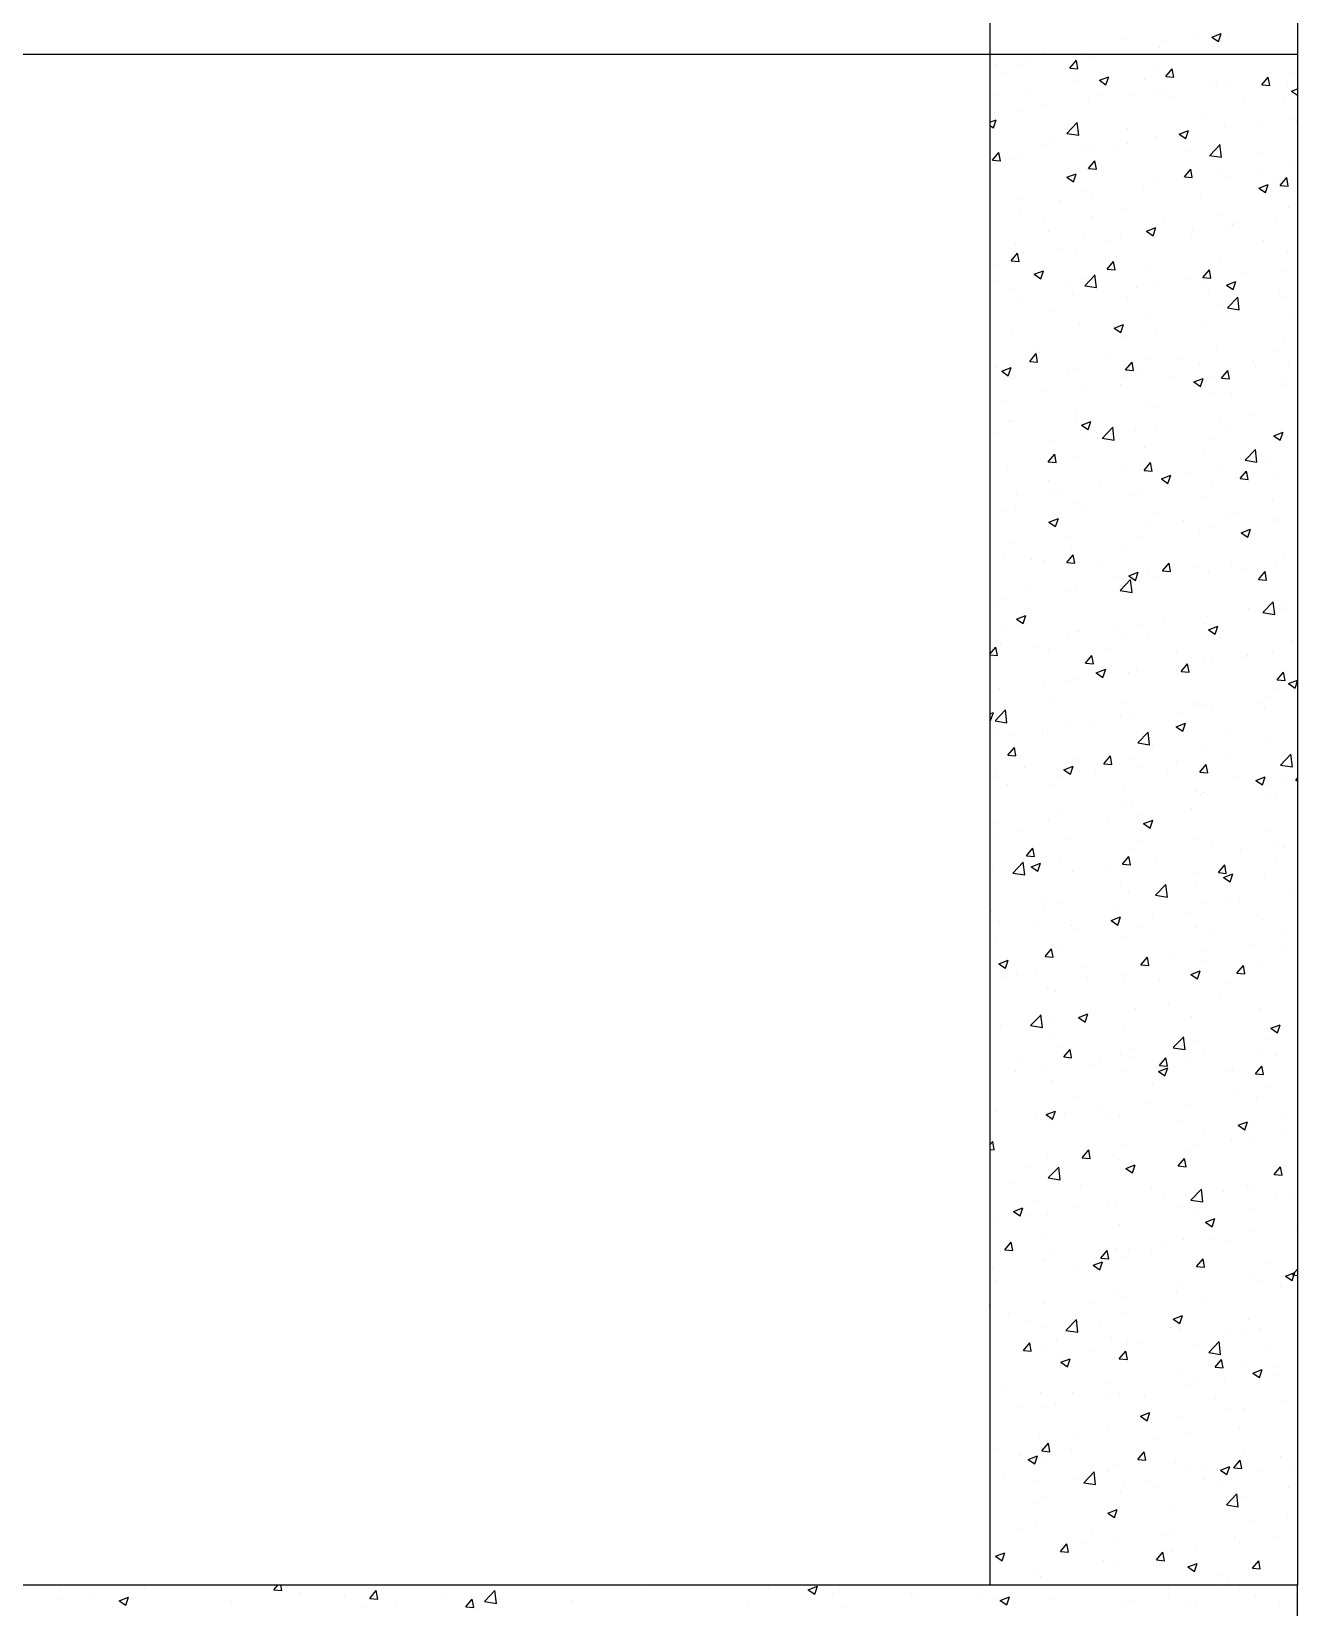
# Model space of a CAD drawing. Header units: millimetres. Extents: x 331487 to 517269, y 198509 to 399936.
# Drawn here: x 425118 to 426064, y 325102 to 326280 of the extents above; entities that cross this region are included whole.
import ezdxf

# ---------------------------------------------------------------- set-up
doc = ezdxf.new("R2010")
doc.units = ezdxf.units.MM
doc.header["$MEASUREMENT"] = 0
doc.layers.add('COLUMN', color=6, linetype='Continuous')
doc.layers.add('FOOTING', color=5, linetype='Continuous')

msp = doc.modelspace()

# ---------------------------------------------------------------- linework, layer by layer
at = {"layer": 'COLUMN'}
for p, q in [((425834.3, 327478.5), (425834.3, 325118.5)), ((426064.3, 327478.5), (426064.3, 325118.5)), ((426064.3, 325118.5), (423934.3, 325118.5)), ((426064.3, 324818.5), (426064.3, 325118.5))]:
    msp.add_line(p, q, dxfattribs=at)
at = {"layer": 'COLUMN', "color": 2, "linetype": 'Continuous'}
for p, q in [((426000.2, 326276.1), (426007.2, 326278.8)), ((426005.2, 326272.8), (426007.2, 326278.8)), ((425875.1, 326264.8), (425875.1, 326264.8)), ((425933.4, 326274.8), (425933.4, 326274.8)), ((425960.8, 326268.8), (425960.8, 326268.8)), ((425964.9, 326272.6), (425964.9, 326272.6)), ((425990, 326275.9), (425990, 326275.9)), ((426000.2, 326276.1), (426005.2, 326272.8)), ((426012.2, 326275.9), (426012.2, 326275.9)), ((425838.9, 326256), (425838.9, 326256)), ((425858.4, 326254.9), (425858.4, 326254.9)), ((425863.9, 326259.3), (425863.9, 326259.3)), ((425894.2, 326253.1), (425899, 326258.9)), ((425894.2, 326253.1), (425900.1, 326252.6)), ((425900.1, 326252.6), (425899, 326258.8)), ((425901.8, 326264.3), (425901.8, 326264.3)), ((425908.9, 326261.3), (425908.9, 326261.3)), ((425957.4, 326252.9), (425957.4, 326252.9)), ((426015.7, 326262.9), (426015.7, 326262.9)), ((425843.4, 326248.7), (425843.4, 326248.7)), ((425896.7, 326246.5), (425896.7, 326246.5)), ((425899.1, 326242.9), (425899.1, 326242.9)), ((425916.2, 326243.9), (425923.2, 326246.6)), ((425916.2, 326243.9), (425921.1, 326240.5)), ((425921.1, 326240.5), (425923.2, 326246.6)), ((425950.1, 326244.2), (425950.1, 326244.2)), ((425965.9, 326246.8), (425970.7, 326252.6)), ((425965.9, 326246.8), (425971.9, 326246.3)), ((425971.9, 326246.3), (425970.7, 326252.6)), ((426001.5, 326241.4), (426001.5, 326241.4)), ((426003.5, 326241.9), (426003.5, 326241.9)), ((426010.9, 326242.6), (426010.9, 326242.6)), ((426037.6, 326240.6), (426042.4, 326246.3)), ((426043.6, 326240), (426042.4, 326246.3)), ((426061.5, 326249), (426061.5, 326249)), ((425840.8, 326232.9), (425840.8, 326232.9)), ((425864.4, 326235.3), (425864.4, 326235.3)), ((425917.8, 326233), (425917.8, 326233)), ((425938.6, 326233.1), (425938.6, 326233.1)), ((425959.6, 326235.5), (425959.6, 326235.5)), ((425963.6, 326236.4), (425963.6, 326236.4)), ((425971.2, 326230.8), (425971.2, 326230.8)), ((426037.6, 326240.6), (426043.6, 326240)), ((426056.9, 326239.7), (426056.9, 326239.7)), ((426059.9, 326235.9), (426064.3, 326237.6)), ((426059.9, 326235.9), (426064.3, 326232.8)), ((425837.6, 326219.8), (425837.6, 326219.8)), ((425857.2, 326221.6), (425857.2, 326221.6)), ((425875.5, 326224.8), (425875.5, 326224.8)), ((425907.7, 326228), (425907.7, 326228)), ((425995.6, 326217.9), (425995.6, 326217.9)), ((426024.6, 326228.5), (426024.6, 326228.5)), ((426053.9, 326227.9), (426053.9, 326227.9)), ((425834.3, 326212.5), (425839.1, 326214.3)), ((425834.3, 326210.1), (425837.1, 326208.3)), ((425837.1, 326208.3), (425839.1, 326214.3)), ((425891.9, 326204.2), (425899.7, 326212.4)), ((425900.8, 326202.8), (425899.7, 326212.3)), ((425937.3, 326207.9), (425937.3, 326207.9)), ((425975.9, 326203.6), (425982.9, 326206.3)), ((425980.8, 326200.3), (425982.9, 326206.3)), ((426009.7, 326209.3), (426009.7, 326209.3)), ((426038.4, 326210.3), (426038.4, 326210.3)), ((426060.2, 326215.7), (426060.2, 326215.7)), ((426063.4, 326213.6), (426063.4, 326213.6)), ((425876.8, 326195.6), (425876.8, 326195.6)), ((425878.9, 326197.9), (425878.9, 326197.9)), ((425891.9, 326204.2), (425900.8, 326202.8)), ((425906.4, 326194.7), (425906.4, 326194.7)), ((425937.3, 326197), (425937.3, 326197)), ((425958.4, 326202.2), (425958.4, 326202.2)), ((425975.2, 326202), (425975.2, 326202)), ((425975.9, 326203.6), (425980.8, 326200.3)), ((425998.7, 326187.7), (426006.5, 326195.8)), ((426007.5, 326186.3), (426006.4, 326195.8)), ((425836.3, 326184.2), (425841.1, 326189.9)), ((425836.3, 326184.2), (425842.3, 326183.6)), ((425842.3, 326183.6), (425841.1, 326189.9)), ((425849.2, 326185.4), (425849.2, 326185.4)), ((425855.9, 326188.3), (425855.9, 326188.3)), ((425908, 326177.9), (425912.9, 326183.6)), ((425912.3, 326193.7), (425912.3, 326193.7)), ((425914, 326177.4), (425912.9, 326183.6)), ((425930.2, 326193.4), (425930.2, 326193.4)), ((425983.6, 326191.1), (425983.6, 326191.1)), ((425998.6, 326187.7), (426007.5, 326186.3)), ((426037, 326188.9), (426037, 326188.9)), ((426059, 326182.4), (426059, 326182.4)), ((425891.8, 326171.4), (425898.8, 326174)), ((425891.8, 326171.4), (425896.8, 326168)), ((425896.8, 326168), (425898.8, 326174)), ((425908, 326177.9), (425914, 326177.4)), ((425979.8, 326171.6), (425984.6, 326177.4)), ((425979.8, 326171.6), (425985.7, 326171.1)), ((425985.7, 326171.1), (425984.6, 326177.4)), ((426008.5, 326176), (426008.5, 326176)), ((426012.1, 326170.9), (426012.1, 326170.9)), ((426037.1, 326174.2), (426037.1, 326174.2)), ((426051.5, 326165.3), (426056.3, 326171.1)), ((426057.5, 326164.8), (426056.3, 326171.1)), ((425905.2, 326161.5), (425905.2, 326161.5)), ((425948.9, 326162.5), (425948.9, 326162.5)), ((425957.2, 326168.9), (425957.2, 326168.9)), ((426035.5, 326163.3), (426042.5, 326166)), ((426035.5, 326163.3), (426040.5, 326160)), ((426040.5, 326160), (426042.5, 326166)), ((426049.8, 326168.2), (426049.8, 326168.2)), ((426051.5, 326165.3), (426057.5, 326164.8)), ((425854.7, 326155.1), (425854.7, 326155.1)), ((425886, 326154.3), (425886, 326154.3)), ((425911, 326157.6), (425911, 326157.6)), ((425933.1, 326148.2), (425933.1, 326148.2)), ((425991.5, 326158.2), (425991.5, 326158.2)), ((426057.8, 326149.1), (426057.8, 326149.1)), ((425857.4, 326144.5), (425857.4, 326144.5)), ((425874.8, 326138.2), (425874.8, 326138.2)), ((425910.8, 326142.3), (425910.8, 326142.3)), ((425956, 326135.7), (425956, 326135.7)), ((425964.1, 326140), (425964.1, 326140)), ((426007.3, 326142.7), (426007.3, 326142.7)), ((426015.4, 326136.3), (426015.4, 326136.3)), ((426017.5, 326137.8), (426017.5, 326137.8)), ((426048.7, 326139.7), (426048.7, 326139.7)), ((425878.5, 326131.1), (425878.5, 326131.1)), ((425904, 326128.2), (425904, 326128.2)), ((425922.6, 326123.1), (425922.6, 326123.1)), ((425931.8, 326128.8), (425931.8, 326128.8)), ((425951.5, 326131.1), (425958.5, 326133.8)), ((425951.5, 326131.1), (425956.5, 326127.7)), ((425956.5, 326127.7), (425958.5, 326133.8)), ((425957.1, 326126.3), (425957.1, 326126.3)), ((425985.2, 326126.6), (425985.2, 326126.6)), ((425985.8, 326131.4), (425985.8, 326131.4)), ((426010.8, 326134.7), (426010.8, 326134.7)), ((426038.6, 326124.3), (426038.6, 326124.3)), ((425850.2, 326108.9), (425855, 326114.7)), ((425853.5, 326121.8), (425853.5, 326121.8)), ((425856.2, 326108.4), (425855, 326114.7)), ((425859.7, 326114.8), (425859.7, 326114.8)), ((425884.7, 326118.1), (425884.7, 326118.1)), ((425898.8, 326116.2), (425898.8, 326116.2)), ((426056.6, 326115.8), (426056.6, 326115.8)), ((425840.5, 326106.2), (425840.5, 326106.2)), ((425850.2, 326108.9), (425856.2, 326108.4)), ((425867.5, 326098.8), (425874.5, 326101.5)), ((425872.5, 326095.5), (425874.5, 326101.5)), ((425921.9, 326102.7), (425926.7, 326108.4)), ((425921.9, 326102.7), (425927.9, 326102.1)), ((425927.9, 326102.1), (425926.7, 326108.4)), ((425954.7, 326102.4), (425954.7, 326102.4)), ((425993.6, 326096.4), (425998.5, 326102.1)), ((425999.6, 326095.9), (425998.5, 326102.1)), ((426006.1, 326109.4), (426006.1, 326109.4)), ((426022.4, 326100.3), (426022.4, 326100.3)), ((426053.6, 326101.3), (426053.6, 326101.3)), ((425837.5, 326093.7), (425837.5, 326093.7)), ((425852.3, 326088.5), (425852.3, 326088.5)), ((425867.5, 326098.8), (425872.5, 326095.5)), ((425890.9, 326091.4), (425890.9, 326091.4)), ((425902.8, 326094.9), (425902.8, 326094.9)), ((425905.2, 326090.3), (425913, 326098.4)), ((425905.2, 326090.2), (425914.1, 326088.9)), ((425914.1, 326088.9), (425912.9, 326098.4)), ((425944.2, 326089.2), (425944.2, 326089.2)), ((425959.4, 326092), (425959.4, 326092)), ((425984.5, 326095.3), (425984.5, 326095.3)), ((425993.6, 326096.4), (425999.6, 326095.9)), ((425995.3, 326091.3), (425995.3, 326091.3)), ((426011.2, 326090.8), (426018.2, 326093.5)), ((426011.2, 326090.8), (426016.2, 326087.5)), ((426016.2, 326087.5), (426018.2, 326093.5)), ((425858.4, 326078.7), (425858.4, 326078.7)), ((425896.3, 326083.7), (425896.3, 326083.7)), ((425937, 326081.2), (425937, 326081.2)), ((425997.6, 326086.9), (425997.6, 326086.9)), ((426004.9, 326076.1), (426004.9, 326076.1)), ((426011.9, 326073.7), (426019.7, 326081.8)), ((426020.8, 326072.3), (426019.7, 326081.8)), ((426051, 326084.7), (426051, 326084.7)), ((426055.4, 326082.5), (426055.4, 326082.5)), ((425878.7, 326071.2), (425878.7, 326071.2)), ((425953.5, 326069.1), (425953.5, 326069.1)), ((426011.9, 326073.7), (426020.8, 326072.3)), ((426059.2, 326069.1), (426059.2, 326069.1)), ((425851.1, 326055.2), (425851.1, 326055.2)), ((425901.6, 326061.6), (425901.6, 326061.6)), ((425927.2, 326058.6), (425934.2, 326061.3)), ((425927.2, 326058.6), (425932.2, 326055.2)), ((425932.2, 326055.2), (425934.2, 326061.3)), ((425933.1, 326052.5), (425933.1, 326052.5)), ((425958.2, 326055.8), (425958.2, 326055.8)), ((425996, 326060.8), (425996, 326060.8)), ((425870, 326044.2), (425870, 326044.2)), ((426003.7, 326042.8), (426003.7, 326042.8)), ((426049.5, 326041.6), (426049.5, 326041.6)), ((426054.2, 326049.2), (426054.2, 326049.2)), ((425839.1, 326029.2), (425839.1, 326029.2)), ((425843.2, 326026.3), (425850.2, 326029)), ((425848.1, 326023), (425850.2, 326029)), ((425864.1, 326033.7), (425868.9, 326039.5)), ((425864.1, 326033.7), (425870, 326033.2)), ((425870, 326033.2), (425868.9, 326039.5)), ((425871.4, 326040.3), (425871.4, 326040.3)), ((425924.8, 326038.1), (425924.8, 326038.1)), ((425935.8, 326027.4), (425940.6, 326033.2)), ((425941.8, 326026.9), (425940.6, 326033.2)), ((425952.3, 326035.8), (425952.3, 326035.8)), ((425978.1, 326035.8), (425978.1, 326035.8)), ((425991.2, 326031.6), (425991.2, 326031.6)), ((426031.5, 326033.6), (426031.5, 326033.6)), ((426032.9, 326029.7), (426032.9, 326029.7)), ((426057.9, 326033), (426057.9, 326033)), ((425843.2, 326026.3), (425848.1, 326023)), ((425849.9, 326021.9), (425849.9, 326021.9)), ((425892.5, 326026.9), (425892.5, 326026.9)), ((425900.4, 326028.3), (425900.4, 326028.3)), ((425932.8, 326021.6), (425932.8, 326021.6)), ((425935.8, 326027.4), (425941.8, 326026.9)), ((425945.8, 326024.6), (425945.8, 326024.6)), ((425969.7, 326021.4), (425969.7, 326021.4)), ((425986.9, 326018.3), (425993.9, 326021)), ((425986.9, 326018.3), (425991.9, 326015)), ((425991.9, 326015), (425993.9, 326021)), ((425999.2, 326022.4), (425999.2, 326022.4)), ((426007.5, 326021.2), (426012.3, 326026.9)), ((426007.5, 326021.2), (426013.5, 326020.6)), ((426013.5, 326020.6), (426012.3, 326026.9)), ((426052.6, 326020.1), (426052.6, 326020.1)), ((425874.5, 326011.6), (425874.5, 326011.6)), ((425906.8, 326013.1), (425906.8, 326013.1)), ((425931.9, 326016.4), (425931.9, 326016.4)), ((426002.4, 326009.5), (426002.4, 326009.5)), ((426015.1, 326009.6), (426015.1, 326009.6)), ((426052.9, 326015.9), (426052.9, 326015.9)), ((425843.7, 326004.8), (425843.7, 326004.8)), ((425899.2, 325995), (425899.2, 325995)), ((425951.1, 326002.5), (425951.1, 326002.5)), ((425956.8, 325999.6), (425956.8, 325999.6)), ((426031.6, 325993.5), (426031.6, 325993.5)), ((425848.6, 325988.6), (425848.6, 325988.6)), ((425851.5, 325989.5), (425851.5, 325989.5)), ((425898.5, 325989.6), (425898.5, 325989.6)), ((425902.9, 325986.1), (425909.9, 325988.8)), ((425902.9, 325986.1), (425907.8, 325982.7)), ((425904.9, 325987.3), (425904.9, 325987.3)), ((425907.8, 325982.7), (425909.9, 325988.7)), ((425918.5, 325976.3), (425926.2, 325984.4)), ((425927.3, 325974.9), (425926.2, 325984.4)), ((425943.4, 325981.9), (425943.4, 325981.9)), ((425958.3, 325985), (425958.3, 325985)), ((426006.6, 325990.2), (426006.6, 325990.2)), ((426011.6, 325982.7), (426011.6, 325982.7)), ((426051.7, 325982.7), (426051.7, 325982.7)), ((425840.2, 325979.6), (425840.2, 325979.6)), ((425880.5, 325973.7), (425880.5, 325973.7)), ((425905.6, 325976.9), (425905.6, 325976.9)), ((425918.4, 325976.3), (425927.3, 325974.9)), ((426001.2, 325976.3), (426001.2, 325976.3)), ((426046.6, 325978.1), (426053.6, 325980.7)), ((426046.6, 325978.1), (426051.5, 325974.7)), ((426051.5, 325974.7), (426053.6, 325980.7)), ((426053.3, 325974.6), (426053.3, 325974.6)), ((425877.9, 325958.5), (425882.8, 325964.2)), ((425877.9, 325958.5), (425883.9, 325958)), ((425883.9, 325958), (425882.8, 325964.2)), ((425897.9, 325961.7), (425897.9, 325961.7)), ((425949.9, 325969.2), (425949.9, 325969.2)), ((425995, 325964.6), (425995, 325964.6)), ((426025.1, 325959.7), (426034, 325958.3)), ((426025.2, 325959.8), (426033, 325967.9)), ((426034, 325958.3), (426032.9, 325967.8)), ((426043.2, 325959.1), (426043.2, 325959.1)), ((425847.4, 325955.3), (425847.4, 325955.3)), ((425936.7, 325954.6), (425936.7, 325954.6)), ((425949.7, 325952.2), (425954.5, 325958)), ((425949.7, 325952.2), (425955.6, 325951.7)), ((425955.6, 325951.7), (425954.5, 325958)), ((425962.6, 325945.8), (425969.6, 325948.5)), ((425967.5, 325942.4), (425969.6, 325948.5)), ((425980.3, 325950.8), (425980.3, 325950.8)), ((426005.3, 325954.1), (426005.3, 325954.1)), ((426021.4, 325946), (426026.2, 325951.7)), ((426027.4, 325945.4), (426026.2, 325951.7)), ((426050.5, 325949.4), (426050.5, 325949.4)), ((425878.4, 325944.6), (425878.4, 325944.6)), ((425879.3, 325937.5), (425879.3, 325937.5)), ((425885.4, 325936.2), (425885.4, 325936.2)), ((425917.1, 325942.5), (425917.1, 325942.5)), ((425948.7, 325935.9), (425948.7, 325935.9)), ((425962.6, 325945.8), (425967.5, 325942.4)), ((426000, 325943), (426000, 325943)), ((426021.4, 325946), (426027.4, 325945.4)), ((425853.1, 325925), (425853.1, 325925)), ((425854.2, 325934.2), (425854.2, 325934.2)), ((425896.7, 325928.4), (425896.7, 325928.4)), ((425906.5, 325922.7), (425906.5, 325922.7)), ((425938.8, 325933.9), (425938.8, 325933.9)), ((425992.2, 325931.6), (425992.2, 325931.6)), ((426045.5, 325929.4), (426045.5, 325929.4)), ((425846.2, 325922), (425846.2, 325922)), ((425878.5, 325913.5), (425885.5, 325916.2)), ((425878.5, 325913.5), (425883.5, 325910.2)), ((425883.5, 325910.2), (425885.5, 325916.2)), ((425954, 325911.4), (425954, 325911.4)), ((425959.9, 325920.5), (425959.9, 325920.5)), ((425979, 325914.7), (425979, 325914.7)), ((426013.2, 325918.2), (426013.2, 325918.2)), ((426016.9, 325919.6), (426016.9, 325919.6)), ((426049.2, 325915), (426049.2, 325915)), ((426049.3, 325916.1), (426049.3, 325916.1)), ((425890.8, 325903.1), (425890.8, 325903.1)), ((425947.4, 325902.6), (425947.4, 325902.6)), ((425990.9, 325905), (425990.9, 325905)), ((425998.8, 325909.7), (425998.8, 325909.7)), ((426022.2, 325905.5), (426029.2, 325908.2)), ((426022.2, 325905.5), (426027.2, 325902.2)), ((426027.2, 325902.2), (426029.2, 325908.2)), ((425845, 325888.7), (425845, 325888.7)), ((425852.9, 325898.1), (425852.9, 325898.1)), ((425891.8, 325883.3), (425896.6, 325889)), ((425895.5, 325895.1), (425895.5, 325895.1)), ((425897.8, 325882.8), (425896.6, 325889)), ((425932.5, 325894.9), (425932.5, 325894.9)), ((426053.7, 325888.5), (426053.7, 325888.5)), ((425865.5, 325885.3), (425865.5, 325885.3)), ((425874.2, 325884.9), (425874.2, 325884.9)), ((425891.8, 325883.3), (425897.8, 325882.8)), ((425918.9, 325883.1), (425918.9, 325883.1)), ((425938.2, 325873.3), (425945.2, 325876)), ((425943.2, 325869.9), (425945.2, 325876)), ((425963.5, 325877), (425968.4, 325882.8)), ((425963.5, 325877), (425969.5, 325876.5)), ((425969.5, 325876.5), (425968.4, 325882.7)), ((425972.3, 325880.8), (425972.3, 325880.8)), ((425990.6, 325880.2), (425990.6, 325880.2)), ((425997.6, 325876.4), (425997.6, 325876.4)), ((426014.8, 325883), (426014.8, 325883)), ((426025.6, 325878.6), (426025.6, 325878.6)), ((426035.3, 325870.7), (426040.1, 325876.5)), ((426041.2, 325870.2), (426040.1, 325876.5)), ((426048.1, 325882.8), (426048.1, 325882.8)), ((425927.7, 325871.9), (425927.7, 325871.9)), ((425931.7, 325862.4), (425939.5, 325870.5)), ((425938.2, 325873.3), (425943.2, 325869.9)), ((425940.6, 325860.9), (425939.5, 325870.4)), ((425946.2, 325869.3), (425946.2, 325869.3)), ((425952.7, 325875.2), (425952.7, 325875.2)), ((425956.5, 325873), (425956.5, 325873)), ((426035.3, 325870.7), (426041.2, 325870.2)), ((425839.9, 325853), (425839.9, 325853)), ((425843.8, 325855.4), (425843.8, 325855.4)), ((425864.5, 325863.6), (425864.5, 325863.6)), ((425894.3, 325861.8), (425894.3, 325861.8)), ((425898.2, 325863), (425898.2, 325863)), ((425931.7, 325862.3), (425940.6, 325860.9)), ((426038.4, 325845.8), (426046.2, 325853.9)), ((426047.3, 325844.4), (426046.2, 325853.9)), ((426052.5, 325852.4), (426052.5, 325852.4)), ((425854.2, 325841), (425861.2, 325843.7)), ((425854.2, 325841), (425859.2, 325837.7)), ((425859.2, 325837.7), (425861.2, 325843.7)), ((425964.3, 325840.8), (425964.3, 325840.8)), ((425996.4, 325843.1), (425996.4, 325843.1)), ((426027.4, 325849.1), (426027.4, 325849.1)), ((426038.4, 325845.8), (426047.3, 325844.4)), ((426046.9, 325849.5), (426046.9, 325849.5)), ((426053, 325848), (426053, 325848)), ((425846, 325834.2), (425846, 325834.2)), ((425893.1, 325828.6), (425893.1, 325828.6)), ((425899.4, 325832), (425899.4, 325832)), ((425901.4, 325832.5), (425901.4, 325832.5)), ((425926.4, 325835.8), (425926.4, 325835.8)), ((425945, 325836.1), (425945, 325836.1)), ((425952.8, 325829.7), (425952.8, 325829.7)), ((425994.7, 325838), (425994.7, 325838)), ((425997.9, 325833), (426004.9, 325835.7)), ((425997.9, 325833), (426002.9, 325829.7)), ((426002.9, 325829.7), (426004.9, 325835.7)), ((425834.3, 325814.8), (425838.8, 325820.1)), ((425838.2, 325824.2), (425838.2, 325824.2)), ((425839.9, 325813.8), (425838.8, 325820.1)), ((425842.6, 325822.2), (425842.6, 325822.2)), ((425867.1, 325820.8), (425867.1, 325820.8)), ((425878.1, 325818), (425878.1, 325818)), ((425920.5, 325818.5), (425920.5, 325818.5)), ((425936.4, 325828), (425936.4, 325828)), ((426006.2, 325827.5), (426006.2, 325827.5)), ((426059.6, 325825.2), (426059.6, 325825.2)), ((426064, 325817.9), (426064, 325817.9)), ((425834.3, 325814.3), (425839.9, 325813.8)), ((425905.7, 325808.1), (425910.5, 325813.8)), ((425905.7, 325808.1), (425911.7, 325807.5)), ((425911.7, 325807.5), (425910.5, 325813.8)), ((425973.9, 325816.3), (425973.9, 325816.3)), ((425977.4, 325801.8), (425982.2, 325807.5)), ((425983.4, 325801.3), (425982.2, 325807.5)), ((425995.1, 325809.8), (425995.1, 325809.8)), ((426001.1, 325809.6), (426001.1, 325809.6)), ((426026.2, 325812.9), (426026.2, 325812.9)), ((426027.3, 325814), (426027.3, 325814)), ((426045.6, 325816.2), (426045.6, 325816.2)), ((425875.1, 325793), (425875.1, 325793)), ((425891.9, 325795.3), (425891.9, 325795.3)), ((425900.1, 325796.3), (425900.1, 325796.3)), ((425913.9, 325800.8), (425920.9, 325803.5)), ((425913.9, 325800.8), (425918.9, 325797.4)), ((425918.9, 325797.4), (425920.9, 325803.5)), ((425938, 325801.3), (425938, 325801.3)), ((425943.8, 325802.8), (425943.8, 325802.8)), ((425977.4, 325801.8), (425983.4, 325801.3)), ((426049.1, 325795.5), (426054, 325801.3)), ((426049.1, 325795.5), (426055.1, 325795)), ((426055.1, 325795), (426054, 325801.3)), ((426057.6, 325792.8), (426064.3, 325795.4)), ((426062.6, 325789.4), (426064.3, 325794.7)), ((425841.3, 325788.9), (425841.3, 325788.9)), ((426044.4, 325782.9), (426044.4, 325782.9)), ((426048.9, 325788.3), (426048.9, 325788.3)), ((426057.6, 325792.8), (426062.6, 325789.4)), ((425834.3, 325770.2), (425836.9, 325771.2)), ((425834.8, 325765.2), (425836.9, 325771.2)), ((425838.2, 325764.9), (425846, 325773.1)), ((425847.1, 325763.5), (425846, 325773)), ((425879.5, 325781.1), (425879.5, 325781.1)), ((425932.9, 325778.9), (425932.9, 325778.9)), ((425942.6, 325769.5), (425942.6, 325769.5)), ((425974.8, 325770.2), (425974.8, 325770.2)), ((425986.3, 325776.6), (425986.3, 325776.6)), ((425990.6, 325778.3), (425990.6, 325778.3)), ((425993.9, 325776.5), (425993.9, 325776.5)), ((425999.8, 325773.5), (425999.8, 325773.5)), ((426037.7, 325778.5), (426037.7, 325778.5)), ((426039.7, 325774.4), (426039.7, 325774.4)), ((425834.3, 325765.5), (425834.8, 325765.2)), ((425838.2, 325764.9), (425847.1, 325763.5)), ((425873.9, 325758.3), (425873.9, 325758.3)), ((425890.6, 325762), (425890.6, 325762)), ((425911.7, 325761.9), (425911.7, 325761.9)), ((425932.3, 325768.3), (425932.3, 325768.3)), ((425973.6, 325760.5), (425980.6, 325763.2)), ((425973.6, 325760.5), (425978.6, 325757.2)), ((425978.6, 325757.2), (425980.6, 325763.2)), ((425840.1, 325755.6), (425840.1, 325755.6)), ((425848.7, 325753.6), (425848.7, 325753.6)), ((425873.8, 325756.9), (425873.8, 325756.9)), ((425944.9, 325748.4), (425953.8, 325747)), ((425945, 325748.4), (425952.8, 325756.5)), ((425953.8, 325747), (425952.7, 325756.5)), ((425956.2, 325746.4), (425956.2, 325746.4)), ((426014.5, 325756.4), (426014.5, 325756.4)), ((426043.2, 325749.6), (426043.2, 325749.6)), ((425847.8, 325739.1), (425852.7, 325744.9)), ((425847.8, 325739.1), (425853.8, 325738.6)), ((425853.8, 325738.6), (425852.7, 325744.9)), ((425897.9, 325736.4), (425897.9, 325736.4)), ((425919.6, 325732.8), (425924.4, 325738.6)), ((425925.5, 325732.3), (425924.4, 325738.6)), ((425941.4, 325736.2), (425941.4, 325736.2)), ((425992.7, 325743.2), (425992.7, 325743.2)), ((426011.4, 325739), (426011.4, 325739)), ((426051.7, 325731.8), (426059.5, 325740)), ((426060.6, 325730.4), (426059.4, 325739.9)), ((425839.6, 325726.3), (425839.6, 325726.3)), ((425860, 325730), (425860, 325730)), ((425885.3, 325722.4), (425885.3, 325722.4)), ((425889.4, 325728.7), (425889.4, 325728.7)), ((425889.6, 325728.3), (425896.6, 325730.9)), ((425889.6, 325728.3), (425894.5, 325724.9)), ((425894.5, 325724.9), (425896.6, 325730.9)), ((425913.4, 325727.8), (425913.4, 325727.8)), ((425919.6, 325732.8), (425925.5, 325732.3)), ((425948.5, 325730.8), (425948.5, 325730.8)), ((425966.8, 325725.5), (425966.8, 325725.5)), ((425973.5, 325734.1), (425973.5, 325734.1)), ((425991.3, 325726.6), (425996.1, 325732.3)), ((425991.3, 325726.6), (425997.3, 325726)), ((425997.3, 325726), (425996.1, 325732.3)), ((426020.2, 325723.3), (426020.2, 325723.3)), ((426033.3, 325720.2), (426040.3, 325722.9)), ((426038.2, 325716.9), (426040.3, 325722.9)), ((426051.7, 325731.8), (426060.6, 325730.4)), ((425838.9, 325722.3), (425838.9, 325722.3)), ((425847.5, 325717.5), (425847.5, 325717.5)), ((425881.1, 325716.6), (425881.1, 325716.6)), ((425934.5, 325714.3), (425934.5, 325714.3)), ((425987.9, 325712.1), (425987.9, 325712.1)), ((425994.4, 325711.4), (425994.4, 325711.4)), ((426033.3, 325720.2), (426038.2, 325716.9)), ((426042, 325716.3), (426042, 325716.3)), ((426052.7, 325721.4), (426052.7, 325721.4)), ((426063, 325720.3), (426064.3, 325721.9)), ((426063, 325720.3), (426064.3, 325720.2)), ((425936.1, 325701.4), (425936.1, 325701.4)), ((425940.1, 325702.9), (425940.1, 325702.9)), ((425985.1, 325699.6), (425985.1, 325699.6)), ((425991.5, 325709.9), (425991.5, 325709.9)), ((426041.3, 325709.8), (426041.3, 325709.8)), ((426048.3, 325707.9), (426048.3, 325707.9)), ((425837.7, 325689), (425837.7, 325689)), ((425877.8, 325691.3), (425877.8, 325691.3)), ((425888.2, 325695.4), (425888.2, 325695.4)), ((425922.2, 325691.3), (425922.2, 325691.3)), ((425947.2, 325694.6), (425947.2, 325694.6)), ((425949.2, 325688), (425956.3, 325690.7)), ((425949.2, 325688), (425954.2, 325684.6)), ((425954.2, 325684.6), (425956.2, 325690.7)), ((425840.1, 325679.2), (425840.1, 325679.2)), ((425859, 325683), (425859, 325683)), ((425893.5, 325676.9), (425893.5, 325676.9)), ((425990.3, 325676.7), (425990.3, 325676.7)), ((426040.8, 325683.1), (426040.8, 325683.1)), ((425861.7, 325663.9), (425866.5, 325669.6)), ((425861.7, 325663.9), (425867.7, 325663.4)), ((425867.7, 325663.4), (425866.5, 325669.6)), ((425933.4, 325657.6), (425938.3, 325663.4)), ((425939.4, 325657.1), (425938.3, 325663.4)), ((425938.9, 325669.6), (425938.9, 325669.6)), ((425946.9, 325674.7), (425946.9, 325674.7)), ((426000.3, 325672.4), (426000.3, 325672.4)), ((426022, 325668.5), (426022, 325668.5)), ((426047, 325671.8), (426047, 325671.8)), ((426053.7, 325670.2), (426053.7, 325670.2)), ((425836.5, 325655.7), (425836.5, 325655.7)), ((425851.5, 325651), (425859.3, 325659.1)), ((425860.4, 325649.6), (425859.3, 325659.1)), ((425865.2, 325655.7), (425872.2, 325658.4)), ((425865.2, 325655.7), (425870.2, 325652.4)), ((425870.2, 325652.4), (425872.2, 325658.4)), ((425887, 325662.1), (425887, 325662.1)), ((425895.9, 325651.9), (425895.9, 325651.9)), ((425920.9, 325655.2), (425920.9, 325655.2)), ((425933.4, 325657.6), (425939.4, 325657.1)), ((425958.8, 325660.2), (425958.8, 325660.2)), ((425990.3, 325651.7), (425990.3, 325651.7)), ((426005.2, 325651.4), (426010, 325657.1)), ((426011.1, 325650.8), (426010, 325657.1)), ((426048.6, 325661.7), (426048.6, 325661.7)), ((425851.5, 325650.9), (425860.4, 325649.6)), ((425932, 325641.7), (425932, 325641.7)), ((425958.2, 325634.4), (425966, 325642.5)), ((425967.1, 325633), (425966, 325642.5)), ((425989.1, 325643.4), (425989.1, 325643.4)), ((426005.2, 325651.4), (426011.1, 325650.8)), ((426008.9, 325647.7), (426015.9, 325650.4)), ((426008.9, 325647.7), (426013.9, 325644.4)), ((426013.9, 325644.4), (426015.9, 325650.4)), ((426039.6, 325649.8), (426039.6, 325649.8)), ((425873.6, 325631.7), (425873.6, 325631.7)), ((425885.8, 325628.8), (425885.8, 325628.8)), ((425937.7, 325636.3), (425937.7, 325636.3)), ((425958.2, 325634.4), (425967.1, 325633)), ((425995.6, 325629), (425995.6, 325629)), ((426014.2, 325629.7), (426014.2, 325629.7)), ((426020.7, 325632.3), (426020.7, 325632.3)), ((426058.6, 325637.3), (426058.6, 325637.3)), ((425835.3, 325622.4), (425835.3, 325622.4)), ((425874.1, 325625.8), (425874.1, 325625.8)), ((425924.9, 325615.5), (425931.9, 325618.2)), ((425927.4, 325623.6), (425927.4, 325623.6)), ((425929.9, 325612.1), (425931.9, 325618.2)), ((425932.5, 325620.7), (425932.5, 325620.7)), ((425955.9, 325619.7), (425955.9, 325619.7)), ((425980.8, 325621.3), (425980.8, 325621.3)), ((426034.2, 325619.1), (426034.2, 325619.1)), ((426038.4, 325616.5), (426038.4, 325616.5)), ((425841.8, 325614.7), (425841.8, 325614.7)), ((425869.6, 325612.4), (425869.6, 325612.4)), ((425894.6, 325615.7), (425894.6, 325615.7)), ((425895.1, 325612.4), (425895.1, 325612.4)), ((425897.6, 325609.7), (425897.6, 325609.7)), ((425924.9, 325615.5), (425929.9, 325612.1)), ((425948.5, 325610.2), (425948.5, 325610.2)), ((425987.8, 325610.1), (425987.8, 325610.1)), ((426001.9, 325607.9), (426001.9, 325607.9)), ((426055.3, 325605.7), (426055.3, 325605.7)), ((425839.3, 325599.7), (425839.3, 325599.7)), ((425875.6, 325588.7), (425880.4, 325594.4)), ((425881.6, 325588.2), (425880.4, 325594.4)), ((425884.6, 325595.5), (425884.6, 325595.5)), ((425936.5, 325603), (425936.5, 325603)), ((425994.4, 325592.9), (425994.4, 325592.9)), ((426032.2, 325597.9), (426032.2, 325597.9)), ((426052.4, 325594.7), (426052.4, 325594.7)), ((425840.9, 325583.2), (425847.9, 325585.9)), ((425840.9, 325583.2), (425845.9, 325579.9)), ((425845.9, 325579.9), (425847.9, 325585.9)), ((425875.6, 325588.7), (425881.6, 325588.2)), ((425906.2, 325581.3), (425906.2, 325581.3)), ((425947.3, 325582.4), (425952.1, 325588.2)), ((425947.3, 325582.4), (425953.3, 325581.9)), ((425953.3, 325581.9), (425952.1, 325588.1)), ((425969.3, 325589.6), (425969.3, 325589.6)), ((425994.1, 325584.7), (425994.1, 325584.7)), ((426019, 325576.1), (426023.9, 325581.9)), ((426025, 325575.6), (426023.9, 325581.9)), ((426037.1, 325583.2), (426037.1, 325583.2)), ((425843.3, 325573), (425843.3, 325573)), ((425854.2, 325575), (425854.2, 325575)), ((425868.3, 325576.3), (425868.3, 325576.3)), ((425907.5, 325572.8), (425907.5, 325572.8)), ((425935.3, 325569.7), (425935.3, 325569.7)), ((425935.8, 325574.7), (425935.8, 325574.7)), ((425960.9, 325570.5), (425960.9, 325570.5)), ((425984.6, 325575.2), (425991.6, 325577.9)), ((425984.6, 325575.2), (425989.6, 325571.9)), ((425986.6, 325576.8), (425986.6, 325576.8)), ((425989.6, 325571.9), (425991.6, 325577.9)), ((426019, 325576.1), (426025, 325575.6)), ((425877.5, 325564.7), (425877.5, 325564.7)), ((425883.3, 325562.2), (425883.3, 325562.2)), ((426005.9, 325558.4), (426005.9, 325558.4)), ((426014.3, 325568.3), (426014.3, 325568.3)), ((425900.6, 325543), (425907.6, 325545.7)), ((425905.6, 325539.6), (425907.6, 325545.7)), ((425943, 325550.1), (425943, 325550.1)), ((425968.1, 325553.4), (425968.1, 325553.4)), ((426035.9, 325549.9), (426035.9, 325549.9)), ((425842, 325536.8), (425842, 325536.8)), ((425864.7, 325537), (425873.6, 325535.6)), ((425864.8, 325537), (425872.6, 325545.1)), ((425873.6, 325535.6), (425872.5, 325545.1)), ((425879.9, 325541.8), (425879.9, 325541.8)), ((425900.6, 325543), (425905.6, 325539.6)), ((425934.1, 325536.5), (425934.1, 325536.5)), ((425985.4, 325543.5), (425985.4, 325543.5)), ((426044.3, 325535), (426051.3, 325537.6)), ((426044.3, 325535), (426049.3, 325531.6)), ((426048.3, 325535.1), (426048.3, 325535.1)), ((426049.3, 325531.6), (426051.3, 325537.6)), ((425834.7, 325523.9), (425834.7, 325523.9)), ((425882.1, 325529), (425882.1, 325529)), ((425971.5, 325520.5), (425979.3, 325528.6)), ((425980.3, 325519), (425979.2, 325528.5)), ((425990, 325525.1), (425990, 325525.1)), ((426042.8, 325527.3), (426042.8, 325527.3)), ((425855.8, 325510.5), (425855.8, 325510.5)), ((425888.1, 325521.7), (425888.1, 325521.7)), ((425889.5, 325513.5), (425894.3, 325519.2)), ((425889.5, 325513.5), (425895.4, 325512.9)), ((425895.4, 325512.9), (425894.3, 325519.2)), ((425916.7, 325510.7), (425916.7, 325510.7)), ((425931.7, 325515.1), (425931.7, 325515.1)), ((425941.4, 325519.4), (425941.4, 325519.4)), ((425941.8, 325514), (425941.8, 325514)), ((425961.2, 325507.2), (425966, 325512.9)), ((425967.2, 325506.7), (425966, 325512.9)), ((425971.5, 325520.4), (425980.3, 325519)), ((425979.6, 325519), (425979.6, 325519)), ((425984.2, 325510.2), (425984.2, 325510.2)), ((425994.8, 325517.2), (425994.8, 325517.2)), ((426034.7, 325516.6), (426034.7, 325516.6)), ((426048.2, 325514.9), (426048.2, 325514.9)), ((425853.6, 325502.4), (425853.6, 325502.4)), ((425873.3, 325505.1), (425873.3, 325505.1)), ((425909.2, 325508.2), (425909.2, 325508.2)), ((425932.9, 325503.2), (425932.9, 325503.2)), ((425960.3, 325502.7), (425967.3, 325505.4)), ((425960.3, 325502.7), (425965.3, 325499.3)), ((425961.2, 325507.2), (425967.2, 325506.7)), ((425962.5, 325506), (425962.5, 325506)), ((425965.2, 325499.3), (425967.3, 325505.4)), ((426013.9, 325503.1), (426013.9, 325503.1)), ((426015.9, 325503.7), (426015.9, 325503.7)), ((426032.9, 325500.9), (426037.7, 325506.7)), ((426032.9, 325500.9), (426038.9, 325500.4)), ((426038.9, 325500.4), (426037.7, 325506.7)), ((425880.9, 325495.7), (425880.9, 325495.7)), ((425955.6, 325493.1), (425955.6, 325493.1)), ((426016.5, 325487.9), (426016.5, 325487.9)), ((426041.5, 325491.2), (426041.5, 325491.2)), ((425897.3, 325483.1), (425897.3, 325483.1)), ((425953.3, 325479.5), (425953.3, 325479.5)), ((425983, 325476.9), (425983, 325476.9)), ((426033.5, 325483.3), (426033.5, 325483.3)), ((425839, 325473.1), (425839, 325473.1)), ((425868.2, 325470.8), (425868.2, 325470.8)), ((425876.3, 325470.4), (425883.3, 325473.1)), ((425876.3, 325470.4), (425881.2, 325467.1)), ((425881.2, 325467.1), (425883.3, 325473.1)), ((425890.4, 325471.3), (425890.4, 325471.3)), ((425915.5, 325474.6), (425915.5, 325474.6)), ((425921.6, 325468.6), (425921.6, 325468.6)), ((425931.6, 325469.9), (425931.6, 325469.9)), ((425974.9, 325466.3), (425974.9, 325466.3)), ((426020, 325462.4), (426027, 325465.1)), ((426024.9, 325459.1), (426027, 325465.1)), ((426028.3, 325464.1), (426028.3, 325464.1)), ((426052.1, 325468.1), (426052.1, 325468.1)), ((425879.7, 325462.4), (425879.7, 325462.4)), ((425993.8, 325458.1), (425993.8, 325458.1)), ((426015.2, 325451.7), (426015.2, 325451.7)), ((426020, 325462.4), (426024.9, 325459.1)), ((426053.1, 325456.7), (426053.1, 325456.7)), ((425834.3, 325447.8), (425836.4, 325450.3)), ((425834.3, 325444.3), (425837.6, 325444)), ((425837.6, 325444), (425836.4, 325450.3)), ((425903.3, 325438.2), (425908.2, 325444)), ((425909.3, 325437.7), (425908.2, 325444)), ((425927, 325440.1), (425927, 325440.1)), ((425935.5, 325448.1), (425935.5, 325448.1)), ((425981.8, 325443.6), (425981.8, 325443.6)), ((425990.2, 325448.4), (425990.2, 325448.4)), ((426032.3, 325450), (426032.3, 325450)), ((425864.1, 325431.8), (425864.1, 325431.8)), ((425877.2, 325438.1), (425877.2, 325438.1)), ((425878, 325423), (425885.8, 325431.2)), ((425878.5, 325429.1), (425878.5, 325429.1)), ((425886.9, 325421.6), (425885.8, 325431.1)), ((425889.1, 325435.1), (425889.1, 325435.1)), ((425903.3, 325438.2), (425909.3, 325437.7)), ((425930.4, 325436.6), (425930.4, 325436.6)), ((425935.9, 325430.2), (425942.9, 325432.9)), ((425935.9, 325430.2), (425940.9, 325426.8)), ((425940.9, 325426.8), (425942.9, 325432.9)), ((425975.1, 325432), (425979.9, 325437.7)), ((425975.1, 325432), (425981, 325431.4)), ((425981, 325431.4), (425979.9, 325437.7)), ((426046.8, 325425.7), (426051.6, 325431.4)), ((426052.8, 325425.2), (426051.6, 325431.4)), ((425848.7, 325419.7), (425848.7, 325419.7)), ((425878, 325423), (425886.9, 325421.6)), ((425902.1, 325417.5), (425902.1, 325417.5)), ((426026.8, 325417.3), (426026.8, 325417.3)), ((426031.1, 325416.7), (426031.1, 325416.7)), ((426046.8, 325425.7), (426052.8, 325425.2)), ((425869.8, 325406.3), (425869.8, 325406.3)), ((425955.5, 325415.2), (425955.5, 325415.2)), ((425963.9, 325409), (425963.9, 325409)), ((425980.5, 325410.3), (425980.5, 325410.3)), ((425984.7, 325406.5), (425992.5, 325414.6)), ((425984.7, 325406.5), (425993.6, 325405.1)), ((425988.9, 325412.3), (425988.9, 325412.3)), ((425993.6, 325405.1), (425992.5, 325414.6)), ((426008.8, 325413), (426008.8, 325413)), ((426048, 325408.5), (426048, 325408.5)), ((426062.2, 325410.7), (426062.2, 325410.7)), ((425837.8, 325392.4), (425837.8, 325392.4)), ((425851.9, 325397.9), (425858.9, 325400.6)), ((425851.9, 325397.9), (425856.9, 325394.6)), ((425856.9, 325394.6), (425858.9, 325400.6)), ((425862.8, 325395.7), (425862.8, 325395.7)), ((425877.3, 325395.8), (425877.3, 325395.8)), ((425900.7, 325400.7), (425900.7, 325400.7)), ((425923.2, 325404), (425923.2, 325404)), ((425929.2, 325403.3), (425929.2, 325403.3)), ((425976.5, 325401.8), (425976.5, 325401.8)), ((425989.7, 325398.4), (425989.7, 325398.4)), ((425995.6, 325389.9), (426002.6, 325392.6)), ((426000.6, 325386.6), (426002.6, 325392.6)), ((426029.9, 325399.5), (426029.9, 325399.5)), ((425931.4, 325388.4), (425931.4, 325388.4)), ((425995.6, 325389.9), (426000.6, 325386.6)), ((426029.8, 325383.4), (426029.8, 325383.4)), ((426063.6, 325386.1), (426063.6, 325386.1)), ((425845.5, 325369.3), (425850.3, 325375)), ((425845.5, 325369.3), (425851.5, 325368.8)), ((425851.5, 325368.8), (425850.3, 325375)), ((425873, 325378.4), (425873, 325378.4)), ((425917.2, 325363), (425922, 325368.8)), ((425923.2, 325362.5), (425922, 325368.8)), ((425928, 325370), (425928, 325370)), ((425937.6, 325369.5), (425937.6, 325369.5)), ((425962.6, 325372.8), (425962.6, 325372.8)), ((425979.3, 325377), (425979.3, 325377)), ((426000.5, 325377.8), (426000.5, 325377.8)), ((426013.6, 325376.5), (426013.6, 325376.5)), ((425874.4, 325361.2), (425874.4, 325361.2)), ((425876, 325362.5), (425876, 325362.5)), ((425882.2, 325366.6), (425882.2, 325366.6)), ((425911.6, 325357.7), (425918.6, 325360.4)), ((425911.6, 325357.7), (425916.6, 325354.3)), ((425916.6, 325354.3), (425918.6, 325360.4)), ((425917.2, 325363), (425923.2, 325362.5)), ((425935.6, 325364.4), (425935.6, 325364.4)), ((425955.3, 325366.5), (425955.3, 325366.5)), ((425988.9, 325356.8), (425993.8, 325362.5)), ((425989, 325362.1), (425989, 325362.1)), ((425994.9, 325356.2), (425993.8, 325362.5)), ((426042.3, 325359.9), (426042.3, 325359.9)), ((425836.5, 325356.2), (425836.5, 325356.2)), ((425838.7, 325346.5), (425838.7, 325346.5)), ((425897, 325356.5), (425897, 325356.5)), ((425988.9, 325356.8), (425994.9, 325356.2)), ((426028.6, 325350.2), (426028.6, 325350.2)), ((426037.3, 325346.7), (426037.3, 325346.7)), ((426055.3, 325349.7), (426062.3, 325352.4)), ((426055.3, 325349.7), (426060.3, 325346.3)), ((426060.3, 325346.3), (426062.3, 325352.3)), ((426060.7, 325350.5), (426064.3, 325354.9)), ((426060.7, 325350.5), (426064.3, 325350.2)), ((426062.3, 325350), (426062.3, 325350)), ((425926.8, 325336.7), (425926.8, 325336.7)), ((425936.3, 325333.4), (425936.3, 325333.4)), ((425974.2, 325338.4), (425974.2, 325338.4)), ((425978.1, 325343.8), (425978.1, 325343.8)), ((426051.8, 325341.5), (426051.8, 325341.5)), ((425834.3, 325328), (425834.6, 325328.1)), ((425834.3, 325327.4), (425834.6, 325328.1)), ((425848.1, 325321.8), (425848.1, 325321.8)), ((425874.8, 325329.2), (425874.8, 325329.2)), ((425911.3, 325330.1), (425911.3, 325330.1)), ((425993.5, 325331.5), (425993.5, 325331.5)), ((425862.7, 325315.5), (425862.7, 325315.5)), ((425876.9, 325311.5), (425876.9, 325311.5)), ((425891.3, 325309.1), (425899.1, 325317.2)), ((425900.1, 325307.7), (425899, 325317.2)), ((425916.1, 325313.3), (425916.1, 325313.3)), ((425935.2, 325321.5), (425935.2, 325321.5)), ((425969.5, 325311), (425969.5, 325311)), ((425971.3, 325317.4), (425978.3, 325320.1)), ((425971.3, 325317.4), (425976.3, 325314.1)), ((425976.3, 325314.1), (425978.3, 325320.1)), ((425976.9, 325310.5), (425976.9, 325310.5)), ((426027.4, 325316.9), (426027.4, 325316.9)), ((426036, 325310.5), (426036, 325310.5)), ((425859.4, 325294.1), (425864.2, 325299.8)), ((425865.3, 325293.6), (425864.2, 325299.8)), ((425883.8, 325302.1), (425883.8, 325302.1)), ((425891.2, 325309), (425900.1, 325307.7)), ((425925.6, 325303.4), (425925.6, 325303.4)), ((425937.2, 325299.9), (425937.2, 325299.9)), ((425947.9, 325298.9), (425947.9, 325298.9)), ((425998, 325292.5), (426005.8, 325300.7)), ((426006.9, 325291.1), (426005.8, 325300.6)), ((426011, 325307.3), (426011, 325307.3)), ((426022.9, 325308.8), (426022.9, 325308.8)), ((425859.4, 325294.1), (425865.3, 325293.6)), ((425873.6, 325295.9), (425873.6, 325295.9)), ((425884.9, 325290.7), (425884.9, 325290.7)), ((425887.3, 325285.2), (425894.3, 325287.8)), ((425892.3, 325281.8), (425894.3, 325287.8)), ((425910, 325294), (425910, 325294)), ((425931.1, 325287.8), (425935.9, 325293.6)), ((425931.1, 325287.8), (425937.1, 325287.3)), ((425937.1, 325287.3), (425935.9, 325293.5)), ((425990.6, 325297.6), (425990.6, 325297.6)), ((425998, 325292.5), (426006.9, 325291.1)), ((426002.8, 325281.5), (426007.6, 325287.3)), ((426008.8, 325281), (426007.6, 325287.3)), ((426043.9, 325295.3), (426043.9, 325295.3)), ((425887.3, 325285.2), (425892.3, 325281.8)), ((425975.7, 325277.2), (425975.7, 325277.2)), ((426002.8, 325281.5), (426008.8, 325281)), ((426026.2, 325283.6), (426026.2, 325283.6)), ((426031, 325277.1), (426038, 325279.8)), ((426031, 325277.1), (426036, 325273.8)), ((426036, 325273.8), (426038, 325279.8)), ((426047.6, 325276.1), (426047.6, 325276.1)), ((426047.7, 325281.8), (426047.7, 325281.8)), ((425842.8, 325264.7), (425842.8, 325264.7)), ((425924.3, 325270.1), (425924.3, 325270.1)), ((425984.7, 325267.8), (425984.7, 325267.8)), ((425989.4, 325271.8), (425989.4, 325271.8)), ((426009.7, 325271.1), (426009.7, 325271.1)), ((425858.6, 325251.2), (425858.6, 325251.2)), ((425872.4, 325262.6), (425872.4, 325262.6)), ((425872.8, 325251.8), (425872.8, 325251.8)), ((425883.7, 325254.5), (425883.7, 325254.5)), ((425896.2, 325262.5), (425896.2, 325262.5)), ((425921.5, 325259.5), (425921.5, 325259.5)), ((425931.1, 325261.8), (425931.1, 325261.8)), ((425949.6, 325260.2), (425949.6, 325260.2)), ((426003, 325257.9), (426003, 325257.9)), ((426056.3, 325255.7), (426056.3, 325255.7)), ((425947, 325244.9), (425954, 325247.6)), ((425947, 325244.9), (425951.9, 325241.5)), ((425951.9, 325241.5), (425954, 325247.6)), ((425955, 325239.8), (425955, 325239.8)), ((425974.5, 325243.9), (425974.5, 325243.9)), ((426013.4, 325249.9), (426013.4, 325249.9)), ((426025, 325250.3), (426025, 325250.3)), ((425871.2, 325229.3), (425871.2, 325229.3)), ((425896.7, 325229.8), (425896.7, 325229.8)), ((425923.1, 325236.8), (425923.1, 325236.8)), ((425958.4, 325228.4), (425958.4, 325228.4)), ((425983.4, 325231.7), (425983.4, 325231.7)), ((426021.3, 325236.7), (426021.3, 325236.7)), ((425838.4, 325219.8), (425838.4, 325219.8)), ((425873.2, 325218.9), (425878.1, 325224.6)), ((425873.2, 325218.9), (425879.2, 325218.3)), ((425879.2, 325218.3), (425878.1, 325224.6)), ((425895.2, 325220.1), (425895.2, 325220.1)), ((425945, 325212.6), (425949.8, 325218.3)), ((425950.9, 325212.1), (425949.8, 325218.3)), ((426023.8, 325217), (426023.8, 325217)), ((425857.4, 325215.1), (425857.4, 325215.1)), ((425863, 325212.6), (425870, 325215.3)), ((425863, 325212.6), (425867.9, 325209.3)), ((425867.9, 325209.3), (425869.9, 325215.3)), ((425876.7, 325211.4), (425876.7, 325211.4)), ((425930.1, 325209.1), (425930.1, 325209.1)), ((425945, 325212.6), (425950.9, 325212.1)), ((425973.3, 325210.6), (425973.3, 325210.6)), ((425983.5, 325206.9), (425983.5, 325206.9)), ((425993.2, 325204.9), (425993.2, 325204.9)), ((426006.7, 325204.6), (426013.7, 325207.3)), ((426006.7, 325204.6), (426011.6, 325201.3)), ((426011.6, 325201.3), (426013.7, 325207.3)), ((426016.7, 325206.3), (426021.5, 325212.1)), ((426016.7, 325206.3), (426022.7, 325205.8)), ((426022.7, 325205.8), (426021.5, 325212.1)), ((426036.9, 325204.6), (426036.9, 325204.6)), ((426051.5, 325214.9), (426051.5, 325214.9)), ((426058.1, 325205.5), (426058.1, 325205.5)), ((425844.4, 325200.2), (425844.4, 325200.2)), ((425870, 325196.1), (425870, 325196.1)), ((425897.8, 325197.9), (425897.8, 325197.9)), ((425904.5, 325195.1), (425912.3, 325203.2)), ((425904.5, 325195.1), (425913.4, 325193.7)), ((425913.4, 325193.7), (425912.3, 325203.2)), ((425921.9, 325203.6), (425921.9, 325203.6)), ((425934.9, 325194.8), (425934.9, 325194.8)), ((425951.2, 325195.7), (425951.2, 325195.7)), ((425957.1, 325192.2), (425957.1, 325192.2)), ((425995, 325197.2), (425995, 325197.2)), ((426004.6, 325193.4), (426004.6, 325193.4)), ((425868.9, 325180.6), (425868.9, 325180.6)), ((425876.6, 325184.8), (425876.6, 325184.8)), ((425932.1, 325188.9), (425932.1, 325188.9)), ((426011.3, 325178.6), (426019, 325186.7)), ((426020.1, 325177.2), (426019, 325186.7)), ((426022.5, 325183.7), (426022.5, 325183.7)), ((426058, 325191.2), (426058, 325191.2)), ((425920.7, 325170.3), (425920.7, 325170.3)), ((425922.6, 325172.4), (425929.6, 325175.1)), ((425922.6, 325172.4), (425927.6, 325169)), ((425927.6, 325169), (425929.6, 325175.1)), ((425972, 325177.3), (425972, 325177.3)), ((426011.2, 325178.5), (426020.1, 325177.2)), ((426056.9, 325169.4), (426056.9, 325169.4)), ((425856.8, 325160.5), (425856.8, 325160.5)), ((425868.8, 325162.8), (425868.8, 325162.8)), ((425910.2, 325158.3), (425910.2, 325158.3)), ((425968.7, 325157.8), (425968.7, 325157.8)), ((426031.8, 325166.1), (426031.8, 325166.1)), ((425887.1, 325143.6), (425891.9, 325149.4)), ((425893.1, 325143.1), (425891.9, 325149.4)), ((425905.8, 325149.5), (425905.8, 325149.5)), ((425930.8, 325152.8), (425930.8, 325152.8)), ((425963.6, 325156), (425963.6, 325156)), ((425989.1, 325145.2), (425989.1, 325145.2)), ((426017, 325153.8), (426017, 325153.8)), ((426021.3, 325150.4), (426021.3, 325150.4)), ((426047.4, 325155.2), (426047.4, 325155.2)), ((425838.6, 325140.1), (425845.6, 325142.8)), ((425838.6, 325140.1), (425843.6, 325136.8)), ((425842.6, 325141.2), (425842.6, 325141.2)), ((425843.6, 325136.8), (425845.6, 325142.8)), ((425887.1, 325143.6), (425893.1, 325143.1)), ((425919.5, 325137), (425919.5, 325137)), ((425930.8, 325135.2), (425930.8, 325135.2)), ((425958.8, 325137.4), (425963.7, 325143.1)), ((425958.8, 325137.4), (425964.8, 325136.8)), ((425964.8, 325136.8), (425963.7, 325143.1)), ((425970.8, 325144), (425970.8, 325144)), ((425982.3, 325132.1), (425989.3, 325134.8)), ((425987.3, 325128.8), (425989.3, 325134.8)), ((426030.6, 325131.1), (426035.4, 325136.8)), ((426036.5, 325130.6), (426035.4, 325136.8)), ((425867.5, 325129.5), (425867.5, 325129.5)), ((425872.5, 325125.2), (425872.5, 325125.2)), ((425982.3, 325132.1), (425987.3, 325128.8)), ((426005.5, 325126.6), (426005.5, 325126.6)), ((426013.1, 325123.2), (426013.1, 325123.2)), ((426030.6, 325131.1), (426036.5, 325130.6)), ((426030.6, 325129.9), (426030.6, 325129.9)), ((425138.2, 325115.1), (425138.2, 325115.1)), ((425164.1, 325111.8), (425164.1, 325111.8)), ((425183.2, 325106.9), (425190.2, 325109.5)), ((425188.1, 325103.5), (425190.2, 325109.5)), ((425202, 325116.8), (425202, 325116.8)), ((425298.8, 325114.9), (425301.9, 325118.5)), ((425298.8, 325114.9), (425304.8, 325114.4)), ((425304.8, 325114.4), (425304, 325118.5)), ((425318.9, 325113.3), (425318.9, 325113.3)), ((425351.3, 325110.1), (425351.3, 325110.1)), ((425370.6, 325108.6), (425375.4, 325114.4)), ((425376.5, 325108.1), (425375.4, 325114.4)), ((425427.8, 325110.5), (425427.8, 325110.5)), ((425456.3, 325106.3), (425464.1, 325114.4)), ((425465.2, 325104.9), (425464.1, 325114.4)), ((425573.9, 325114.8), (425573.9, 325114.8)), ((425668.7, 325117.1), (425668.7, 325117.1)), ((425697.1, 325110.5), (425697.1, 325110.5)), ((425698.3, 325115.1), (425705.3, 325117.8)), ((425698.3, 325115.1), (425703.3, 325111.7)), ((425703.3, 325111.7), (425705.3, 325117.8)), ((425716.8, 325112.6), (425716.8, 325112.6)), ((425722.1, 325114.8), (425722.1, 325114.8)), ((425741.8, 325115.9), (425741.8, 325115.9)), ((425775.5, 325112.6), (425775.5, 325112.6)), ((425777.8, 325109.5), (425777.8, 325109.5)), ((425828.3, 325115.9), (425828.3, 325115.9)), ((425828.9, 325110.3), (425828.9, 325110.3)), ((425842, 325107.1), (425849, 325109.8)), ((425847, 325103.7), (425849, 325109.8)), ((425967.6, 325109.6), (425967.6, 325109.6)), ((425967.9, 325117), (425967.9, 325117)), ((426005.5, 325114.6), (426005.5, 325114.6)), ((426021.3, 325114.7), (426021.3, 325114.7)), ((426032.8, 325111.1), (426032.8, 325111.1)), ((425139.1, 325108.5), (425139.1, 325108.5)), ((425183.2, 325106.9), (425188.1, 325103.5)), ((425267.5, 325106.2), (425267.5, 325106.2)), ((425364.9, 325102.2), (425364.9, 325102.2)), ((425370.6, 325108.6), (425376.5, 325108.1)), ((425389.9, 325105.5), (425389.9, 325105.5)), ((425442.3, 325102.3), (425447.1, 325108.1)), ((425442.3, 325102.3), (425448.3, 325101.8)), ((425448.3, 325101.8), (425447.1, 325108.1)), ((425456.3, 325106.3), (425465.2, 325104.9)), ((425521.9, 325107.3), (425521.9, 325107.3)), ((425653.6, 325104.3), (425653.6, 325104.3)), ((425726.5, 325102.5), (425726.5, 325102.5)), ((425837.7, 325108.6), (425837.7, 325108.6)), ((425842, 325107.1), (425847, 325103.7)), ((425882.3, 325108.1), (425882.3, 325108.1)), ((425935.6, 325105.8), (425935.6, 325105.8)), ((425942.6, 325106.3), (425942.6, 325106.3)), ((425980.9, 325103.6), (425980.9, 325103.6)), ((425989, 325103.6), (425989, 325103.6)), ((426050.9, 325103.6), (426050.9, 325103.6))]:
    msp.add_line(p, q, dxfattribs=at)
at = {"layer": 'FOOTING'}
msp.add_line((421574.3, 326263.5), (426064.3, 326263.5), dxfattribs=at)

doc.saveas('drawing.dxf')
